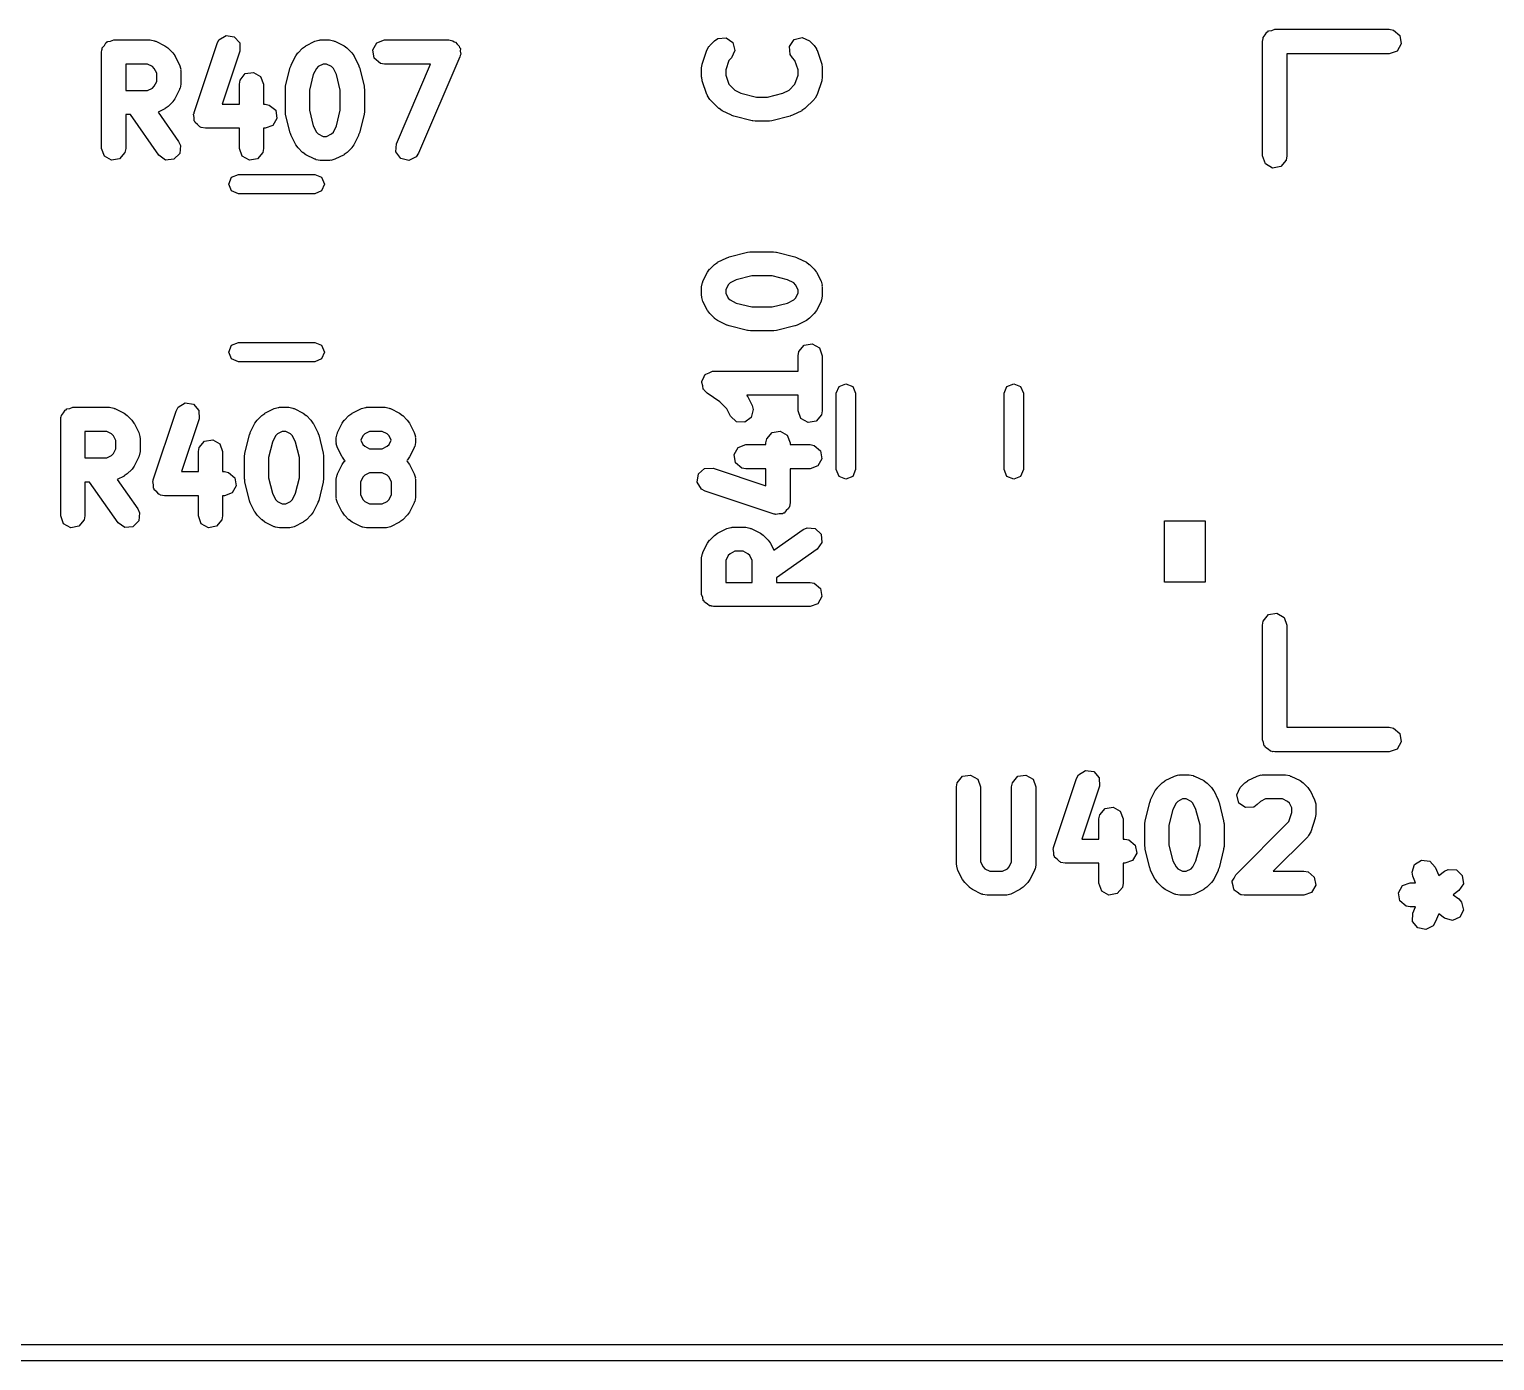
# Model space of a CAD drawing. Extents: x 59.1 to 150.6, y -119.5 to -80.2.
# Drawn here: x 105.65 to 114.77, y -118.05 to -109.77 of the extents above; entities that cross this region are included whole.
import ezdxf

# ---------------------------------------------------------------- set-up
doc = ezdxf.new("R2010")
doc.units = 0
doc.layers.add('BLACK', color=7, linetype='CONTINUOUS')

msp = doc.modelspace()

# ---------------------------------------------------------------- linework, layer by layer
at = {"layer": 'BLACK', "linetype": 'CONTINUOUS'}
for p, q in [((113.36, -109.776), (113.38, -109.773)), ((113.38, -109.773), (113.398, -109.766)), ((113.398, -109.766), (114.11, -109.766)), ((114.11, -109.766), (114.136, -109.771)), ((114.136, -109.771), (114.176, -109.804)), ((106.116, -109.867), (106.126, -109.85)), ((106.126, -109.85), (106.132, -109.848)), ((106.132, -109.848), (106.136, -109.842)), ((106.136, -109.842), (106.155, -109.839)), ((106.155, -109.839), (106.174, -109.832)), ((106.174, -109.832), (106.402, -109.832)), ((106.402, -109.832), (106.428, -109.837)), ((106.428, -109.837), (106.431, -109.84)), ((106.431, -109.84), (106.436, -109.84)), ((106.436, -109.84), (106.493, -109.869)), ((106.674, -110.284), (106.817, -109.855)), ((106.817, -109.855), (106.829, -109.832)), ((106.829, -109.832), (106.873, -109.805)), ((106.873, -109.805), (106.924, -109.813)), ((106.924, -109.813), (106.958, -109.851)), ((106.958, -109.851), (106.959, -109.903)), ((107.369, -109.869), (107.426, -109.84)), ((107.426, -109.84), (107.451, -109.833)), ((107.451, -109.833), (107.455, -109.834)), ((107.455, -109.834), (107.459, -109.832)), ((107.459, -109.832), (107.517, -109.832)), ((107.517, -109.832), (107.542, -109.837)), ((107.542, -109.837), (107.546, -109.84)), ((107.546, -109.84), (107.55, -109.84)), ((107.55, -109.84), (107.607, -109.869)), ((107.786, -109.894), (107.811, -109.85)), ((107.811, -109.85), (107.859, -109.832)), ((107.859, -109.832), (108.259, -109.832)), ((108.259, -109.832), (108.285, -109.837)), ((108.285, -109.837), (108.292, -109.843)), ((108.292, -109.843), (108.3, -109.845)), ((108.3, -109.845), (108.311, -109.859)), ((108.311, -109.859), (108.324, -109.87)), ((109.883, -109.867), (109.912, -109.838)), ((109.912, -109.838), (109.933, -109.823)), ((109.933, -109.823), (109.984, -109.819)), ((109.984, -109.819), (110.026, -109.848)), ((110.026, -109.848), (110.039, -109.898)), ((110.378, -109.872), (110.407, -109.83)), ((110.407, -109.83), (110.457, -109.817)), ((110.457, -109.817), (110.503, -109.838)), ((110.503, -109.838), (110.532, -109.867)), ((113.322, -109.842), (113.324, -109.832)), ((113.322, -110.554), (113.322, -109.842)), ((113.323, -109.829), (113.325, -109.826)), ((113.324, -109.832), (113.323, -109.829)), ((113.325, -109.826), (113.327, -109.816)), ((113.327, -109.816), (113.339, -109.801)), ((113.339, -109.801), (113.349, -109.784)), ((113.349, -109.784), (113.356, -109.782)), ((113.356, -109.782), (113.36, -109.776)), ((114.185, -109.856), (114.159, -109.901)), ((114.176, -109.804), (114.185, -109.856)), ((106.099, -109.907), (106.1, -109.898)), ((106.099, -110.507), (106.099, -109.907)), ((106.1, -109.894), (106.102, -109.892)), ((106.1, -109.898), (106.1, -109.894)), ((106.102, -109.892), (106.103, -109.882)), ((106.103, -109.882), (106.116, -109.867)), ((106.493, -109.869), (106.511, -109.882)), ((106.511, -109.882), (106.512, -109.883)), ((106.512, -109.883), (106.541, -109.912)), ((106.541, -109.912), (106.554, -109.93)), ((106.554, -109.93), (106.555, -109.931)), ((106.555, -109.931), (106.584, -109.988)), ((106.959, -109.903), (106.849, -110.232)), ((107.278, -109.988), (107.307, -109.931)), ((107.307, -109.931), (107.32, -109.913)), ((107.32, -109.913), (107.321, -109.912)), ((107.321, -109.912), (107.349, -109.883)), ((107.349, -109.883), (107.368, -109.87)), ((107.368, -109.87), (107.369, -109.869)), ((107.607, -109.869), (107.625, -109.882)), ((107.625, -109.882), (107.627, -109.883)), ((107.627, -109.883), (107.655, -109.912)), ((107.655, -109.912), (107.668, -109.93)), ((107.668, -109.93), (107.669, -109.931)), ((107.669, -109.931), (107.698, -109.988)), ((107.794, -109.945), (107.786, -109.894)), ((107.834, -109.978), (107.794, -109.945)), ((108.328, -109.937), (108.071, -110.537)), ((108.324, -109.87), (108.326, -109.879)), ((108.326, -109.879), (108.331, -109.886)), ((108.329, -109.928), (108.328, -109.937)), ((108.333, -109.92), (108.329, -109.928)), ((108.331, -109.886), (108.33, -109.903)), ((108.33, -109.903), (108.333, -109.92)), ((109.836, -109.982), (109.865, -109.896)), ((109.865, -109.896), (109.877, -109.873)), ((109.877, -109.873), (109.881, -109.871)), ((109.881, -109.871), (109.883, -109.867)), ((110.018, -109.944), (110.002, -109.961)), ((110.039, -109.898), (110.018, -109.944)), ((110.382, -109.923), (110.378, -109.872)), ((110.397, -109.944), (110.382, -109.923)), ((110.413, -109.961), (110.397, -109.944)), ((110.532, -109.867), (110.547, -109.888)), ((110.547, -109.888), (110.547, -109.893)), ((110.547, -109.893), (110.55, -109.896)), ((110.55, -109.896), (110.579, -109.982)), ((114.11, -109.918), (113.474, -109.918)), ((113.474, -109.918), (113.474, -110.554)), ((114.159, -109.901), (114.11, -109.918)), ((106.249, -109.982), (106.249, -110.147)), ((106.385, -109.982), (106.249, -109.982)), ((106.415, -109.998), (106.385, -109.982)), ((106.426, -110.009), (106.415, -109.998)), ((106.442, -110.039), (106.426, -110.009)), ((106.442, -110.09), (106.442, -110.039)), ((106.584, -109.988), (106.591, -110.013)), ((106.591, -110.013), (106.59, -110.018)), ((106.59, -110.018), (106.592, -110.022)), ((106.592, -110.022), (106.592, -110.107)), ((106.96, -110.082), (106.993, -110.042)), ((106.993, -110.042), (107.044, -110.034)), ((107.044, -110.034), (107.088, -110.059)), ((107.244, -110.118), (107.272, -110.004)), ((107.272, -110.004), (107.278, -109.992)), ((107.278, -109.992), (107.278, -109.988)), ((107.416, -110.048), (107.392, -110.145)), ((107.435, -110.009), (107.416, -110.048)), ((107.447, -109.998), (107.435, -110.009)), ((107.477, -109.982), (107.447, -109.998)), ((107.499, -109.982), (107.477, -109.982)), ((107.529, -109.998), (107.499, -109.982)), ((107.541, -110.009), (107.529, -109.998)), ((107.56, -110.048), (107.541, -110.009)), ((107.584, -110.145), (107.56, -110.048)), ((107.698, -109.988), (107.702, -110.001)), ((107.702, -110.001), (107.704, -110.004)), ((107.704, -110.004), (107.732, -110.118)), ((107.859, -109.982), (107.834, -109.978)), ((108.146, -109.982), (107.859, -109.982)), ((107.933, -110.478), (108.146, -109.982)), ((109.832, -110.006), (109.836, -109.984)), ((109.832, -110.063), (109.832, -110.006)), ((109.836, -109.984), (109.836, -109.982)), ((110.002, -109.961), (109.982, -110.018)), ((109.982, -110.018), (109.982, -110.051)), ((110.432, -110.018), (110.413, -109.961)), ((110.432, -110.051), (110.432, -110.018)), ((110.579, -109.982), (110.582, -110.004)), ((110.582, -110.004), (110.582, -110.006)), ((110.582, -110.006), (110.582, -110.063)), ((106.385, -110.147), (106.415, -110.132)), ((106.415, -110.132), (106.426, -110.12)), ((106.426, -110.12), (106.442, -110.09)), ((106.587, -110.133), (106.584, -110.137)), ((106.584, -110.137), (106.584, -110.141)), ((106.592, -110.107), (106.587, -110.133)), ((106.956, -110.107), (106.96, -110.082)), ((106.956, -110.232), (106.956, -110.107)), ((107.088, -110.059), (107.106, -110.107)), ((107.106, -110.107), (107.106, -110.232)), ((107.242, -110.136), (107.244, -110.121)), ((107.242, -110.279), (107.242, -110.136)), ((107.244, -110.121), (107.244, -110.118)), ((107.732, -110.118), (107.733, -110.133)), ((107.733, -110.133), (107.734, -110.136)), ((107.734, -110.136), (107.734, -110.279)), ((109.833, -110.064), (109.832, -110.063)), ((109.836, -110.087), (109.833, -110.064)), ((109.865, -110.172), (109.836, -110.087)), ((109.982, -110.051), (110.002, -110.108)), ((110.002, -110.108), (110.038, -110.144)), ((110.377, -110.144), (110.413, -110.108)), ((110.413, -110.108), (110.432, -110.051)), ((110.579, -110.087), (110.55, -110.172)), ((110.582, -110.063), (110.579, -110.085)), ((110.579, -110.085), (110.579, -110.087)), ((106.249, -110.147), (106.385, -110.147)), ((106.541, -110.218), (106.512, -110.246)), ((106.542, -110.216), (106.541, -110.218)), ((106.555, -110.198), (106.542, -110.216)), ((106.584, -110.141), (106.555, -110.198)), ((107.392, -110.145), (107.392, -110.27)), ((107.584, -110.27), (107.584, -110.145)), ((109.868, -110.176), (109.865, -110.172)), ((109.868, -110.18), (109.868, -110.176)), ((109.883, -110.202), (109.868, -110.18)), ((109.94, -110.259), (109.883, -110.202)), ((110.038, -110.144), (110.076, -110.164)), ((110.076, -110.164), (110.174, -110.188)), ((110.174, -110.188), (110.241, -110.188)), ((110.241, -110.188), (110.338, -110.164)), ((110.338, -110.164), (110.377, -110.144)), ((110.532, -110.202), (110.475, -110.259)), ((110.534, -110.198), (110.532, -110.202)), ((110.538, -110.195), (110.534, -110.198)), ((110.55, -110.172), (110.538, -110.195)), ((106.278, -110.297), (106.249, -110.297)), ((106.249, -110.297), (106.249, -110.507)), ((106.455, -110.55), (106.278, -110.297)), ((106.493, -110.26), (106.45, -110.282)), ((106.45, -110.282), (106.578, -110.464)), ((106.494, -110.259), (106.493, -110.26)), ((106.512, -110.246), (106.494, -110.259)), ((106.671, -110.294), (106.674, -110.289)), ((106.675, -110.315), (106.671, -110.294)), ((106.674, -110.289), (106.674, -110.284)), ((106.675, -110.335), (106.675, -110.315)), ((106.849, -110.232), (106.956, -110.232)), ((107.106, -110.232), (107.117, -110.232)), ((107.117, -110.232), (107.142, -110.237)), ((107.142, -110.237), (107.182, -110.27)), ((107.19, -110.32), (107.165, -110.365)), ((107.182, -110.27), (107.19, -110.32)), ((107.243, -110.282), (107.242, -110.279)), ((107.244, -110.297), (107.243, -110.282)), ((107.272, -110.411), (107.244, -110.297)), ((107.392, -110.27), (107.416, -110.367)), ((107.56, -110.367), (107.584, -110.27)), ((107.732, -110.297), (107.704, -110.411)), ((107.734, -110.279), (107.732, -110.294)), ((107.732, -110.294), (107.732, -110.297)), ((109.942, -110.259), (109.94, -110.259)), ((109.96, -110.273), (109.942, -110.259)), ((110.017, -110.301), (109.96, -110.273)), ((110.02, -110.302), (110.017, -110.301)), ((110.032, -110.307), (110.02, -110.302)), ((110.146, -110.336), (110.032, -110.307)), ((110.383, -110.307), (110.268, -110.336)), ((110.386, -110.305), (110.383, -110.307)), ((110.398, -110.301), (110.386, -110.305)), ((110.455, -110.273), (110.398, -110.301)), ((110.456, -110.272), (110.455, -110.273)), ((110.475, -110.259), (110.456, -110.272)), ((106.679, -110.339), (106.675, -110.335)), ((106.68, -110.345), (106.679, -110.339)), ((106.696, -110.358), (106.68, -110.345)), ((106.709, -110.373), (106.696, -110.358)), ((106.715, -110.374), (106.709, -110.373)), ((106.719, -110.378), (106.715, -110.374)), ((106.745, -110.382), (106.719, -110.378)), ((106.956, -110.382), (106.745, -110.382)), ((106.956, -110.507), (106.956, -110.382)), ((107.117, -110.382), (107.106, -110.382)), ((107.106, -110.382), (107.106, -110.507)), ((107.165, -110.365), (107.117, -110.382)), ((107.274, -110.414), (107.272, -110.411)), ((107.416, -110.367), (107.435, -110.406)), ((107.435, -110.406), (107.447, -110.417)), ((107.529, -110.417), (107.541, -110.406)), ((107.541, -110.406), (107.56, -110.367)), ((107.704, -110.411), (107.698, -110.423)), ((110.15, -110.335), (110.146, -110.336)), ((110.165, -110.338), (110.15, -110.335)), ((110.25, -110.338), (110.165, -110.338)), ((110.254, -110.337), (110.25, -110.338)), ((110.268, -110.336), (110.254, -110.337)), ((106.578, -110.464), (106.589, -110.488)), ((106.589, -110.488), (106.585, -110.539)), ((107.278, -110.427), (107.274, -110.414)), ((107.307, -110.484), (107.278, -110.427)), ((107.308, -110.485), (107.307, -110.484)), ((107.321, -110.503), (107.308, -110.485)), ((107.349, -110.532), (107.321, -110.503)), ((107.447, -110.417), (107.477, -110.432)), ((107.477, -110.432), (107.499, -110.432)), ((107.499, -110.432), (107.529, -110.417)), ((107.655, -110.503), (107.627, -110.532)), ((107.656, -110.502), (107.655, -110.503)), ((107.669, -110.484), (107.656, -110.502)), ((107.698, -110.427), (107.669, -110.484)), ((107.698, -110.423), (107.698, -110.427)), ((107.93, -110.529), (107.933, -110.478)), ((106.116, -110.556), (106.099, -110.507)), ((106.161, -110.581), (106.116, -110.556)), ((106.211, -110.572), (106.161, -110.581)), ((106.244, -110.533), (106.211, -110.572)), ((106.249, -110.507), (106.244, -110.533)), ((106.497, -110.58), (106.455, -110.55)), ((106.548, -110.575), (106.497, -110.58)), ((106.585, -110.539), (106.548, -110.575)), ((106.973, -110.556), (106.956, -110.507)), ((107.018, -110.581), (106.973, -110.556)), ((107.068, -110.572), (107.018, -110.581)), ((107.101, -110.533), (107.068, -110.572)), ((107.106, -110.507), (107.101, -110.533)), ((107.351, -110.533), (107.349, -110.532)), ((107.369, -110.546), (107.351, -110.533)), ((107.426, -110.575), (107.369, -110.546)), ((107.43, -110.575), (107.426, -110.575)), ((107.434, -110.578), (107.43, -110.575)), ((107.459, -110.582), (107.434, -110.578)), ((107.517, -110.582), (107.459, -110.582)), ((107.521, -110.581), (107.517, -110.582)), ((107.525, -110.582), (107.521, -110.581)), ((107.55, -110.575), (107.525, -110.582)), ((107.607, -110.546), (107.55, -110.575)), ((107.608, -110.545), (107.607, -110.546)), ((107.627, -110.532), (107.608, -110.545)), ((107.961, -110.57), (107.93, -110.529)), ((108.011, -110.582), (107.961, -110.57)), ((108.057, -110.559), (108.011, -110.582)), ((108.071, -110.537), (108.057, -110.559)), ((113.34, -110.603), (113.322, -110.554)), ((113.47, -110.58), (113.436, -110.62)), ((113.474, -110.554), (113.47, -110.58)), ((106.908, -110.687), (106.951, -110.669)), ((106.951, -110.669), (107.425, -110.669)), ((107.425, -110.669), (107.468, -110.687)), ((113.385, -110.629), (113.34, -110.603)), ((113.436, -110.62), (113.385, -110.629)), ((106.891, -110.73), (106.908, -110.687)), ((106.908, -110.772), (106.891, -110.73)), ((106.951, -110.789), (106.908, -110.772)), ((107.468, -110.772), (107.425, -110.789)), ((107.468, -110.687), (107.485, -110.73)), ((107.485, -110.73), (107.468, -110.772)), ((107.425, -110.789), (106.951, -110.789)), ((109.883, -111.258), (109.912, -111.229)), ((109.912, -111.229), (109.93, -111.216)), ((109.93, -111.216), (109.931, -111.215)), ((109.931, -111.215), (109.988, -111.187)), ((109.988, -111.187), (110.001, -111.183)), ((110.001, -111.183), (110.004, -111.181)), ((110.004, -111.181), (110.118, -111.152)), ((110.118, -111.152), (110.133, -111.151)), ((110.133, -111.151), (110.136, -111.15)), ((110.136, -111.15), (110.279, -111.15)), ((110.279, -111.15), (110.294, -111.153)), ((110.294, -111.153), (110.297, -111.152)), ((110.297, -111.152), (110.411, -111.181)), ((110.411, -111.181), (110.423, -111.186)), ((110.423, -111.186), (110.427, -111.187)), ((110.427, -111.187), (110.484, -111.215)), ((110.484, -111.215), (110.502, -111.229)), ((110.502, -111.229), (110.503, -111.229)), ((110.503, -111.229), (110.532, -111.258)), ((109.84, -111.334), (109.869, -111.277)), ((109.869, -111.277), (109.882, -111.259)), ((109.882, -111.259), (109.883, -111.258)), ((110.048, -111.324), (110.009, -111.344)), ((110.145, -111.3), (110.048, -111.324)), ((110.27, -111.3), (110.145, -111.3)), ((110.367, -111.324), (110.27, -111.3)), ((110.406, -111.344), (110.367, -111.324)), ((110.532, -111.258), (110.545, -111.276)), ((110.545, -111.276), (110.546, -111.277)), ((110.546, -111.277), (110.575, -111.334)), ((109.832, -111.368), (109.837, -111.342)), ((109.832, -111.425), (109.832, -111.368)), ((109.837, -111.342), (109.84, -111.339)), ((109.84, -111.339), (109.84, -111.334)), ((109.998, -111.355), (109.982, -111.386)), ((109.982, -111.386), (109.982, -111.407)), ((109.982, -111.407), (109.998, -111.438)), ((110.009, -111.344), (109.998, -111.355)), ((110.417, -111.355), (110.406, -111.344)), ((110.432, -111.386), (110.417, -111.355)), ((110.417, -111.438), (110.432, -111.407)), ((110.432, -111.407), (110.432, -111.386)), ((110.575, -111.334), (110.582, -111.359)), ((110.582, -111.359), (110.581, -111.364)), ((110.581, -111.364), (110.582, -111.368)), ((110.582, -111.368), (110.582, -111.425)), ((109.834, -111.429), (109.832, -111.425)), ((109.833, -111.434), (109.834, -111.429)), ((109.84, -111.459), (109.833, -111.434)), ((109.869, -111.516), (109.84, -111.459)), ((109.998, -111.438), (110.009, -111.449)), ((110.009, -111.449), (110.048, -111.469)), ((110.048, -111.469), (110.145, -111.493)), ((110.145, -111.493), (110.27, -111.493)), ((110.27, -111.493), (110.367, -111.469)), ((110.367, -111.469), (110.406, -111.449)), ((110.406, -111.449), (110.417, -111.438)), ((110.575, -111.459), (110.546, -111.516)), ((110.578, -111.451), (110.575, -111.454)), ((110.575, -111.454), (110.575, -111.459)), ((110.582, -111.425), (110.578, -111.451)), ((109.87, -111.517), (109.869, -111.516)), ((109.883, -111.535), (109.87, -111.517)), ((109.912, -111.564), (109.883, -111.535)), ((109.913, -111.565), (109.912, -111.564)), ((109.931, -111.578), (109.913, -111.565)), ((109.988, -111.607), (109.931, -111.578)), ((110.484, -111.578), (110.427, -111.607)), ((110.485, -111.577), (110.484, -111.578)), ((110.503, -111.564), (110.485, -111.577)), ((110.532, -111.535), (110.503, -111.564)), ((110.533, -111.534), (110.532, -111.535)), ((110.546, -111.516), (110.533, -111.534)), ((109.992, -111.607), (109.988, -111.607)), ((110.004, -111.612), (109.992, -111.607)), ((110.118, -111.641), (110.004, -111.612)), ((110.121, -111.64), (110.118, -111.641)), ((110.136, -111.643), (110.121, -111.64)), ((110.279, -111.643), (110.136, -111.643)), ((110.282, -111.642), (110.279, -111.643)), ((110.297, -111.641), (110.282, -111.642)), ((110.411, -111.612), (110.297, -111.641)), ((110.414, -111.61), (110.411, -111.612)), ((110.427, -111.607), (110.414, -111.61)), ((106.891, -111.774), (106.908, -111.732)), ((106.908, -111.817), (106.891, -111.774)), ((106.908, -111.732), (106.951, -111.715)), ((106.951, -111.715), (107.425, -111.715)), ((107.425, -111.715), (107.468, -111.732)), ((107.468, -111.732), (107.485, -111.774)), ((107.485, -111.774), (107.468, -111.817)), ((110.432, -111.797), (110.437, -111.771)), ((110.437, -111.771), (110.47, -111.732)), ((110.47, -111.732), (110.52, -111.723)), ((110.52, -111.723), (110.565, -111.748)), ((110.565, -111.748), (110.582, -111.797)), ((106.951, -111.834), (106.908, -111.817)), ((107.425, -111.834), (106.951, -111.834)), ((107.468, -111.817), (107.425, -111.834)), ((110.432, -111.893), (110.432, -111.797)), ((110.582, -111.797), (110.582, -112.139)), ((109.833, -111.963), (109.834, -111.959)), ((109.834, -111.955), (109.844, -111.936)), ((109.834, -111.959), (109.834, -111.955)), ((109.844, -111.936), (109.853, -111.916)), ((109.853, -111.916), (109.857, -111.914)), ((109.857, -111.914), (109.859, -111.911)), ((109.859, -111.911), (109.88, -111.903)), ((109.88, -111.903), (109.899, -111.893)), ((109.899, -111.893), (109.903, -111.894)), ((109.903, -111.894), (109.907, -111.893)), ((109.907, -111.893), (110.432, -111.893)), ((109.839, -111.984), (109.833, -111.963)), ((109.842, -112.005), (109.839, -111.984)), ((109.846, -112.008), (109.842, -112.005)), ((109.847, -112.012), (109.846, -112.008)), ((109.866, -112.03), (109.847, -112.012)), ((109.945, -112.083), (109.866, -112.03)), ((110.432, -112.043), (110.113, -112.043)), ((110.113, -112.043), (110.116, -112.048)), ((110.116, -112.048), (110.117, -112.049)), ((110.117, -112.049), (110.146, -112.106)), ((110.432, -112.139), (110.432, -112.043)), ((110.669, -112.031), (110.687, -111.988)), ((110.669, -112.505), (110.669, -112.031)), ((110.687, -111.988), (110.73, -111.971)), ((110.73, -111.971), (110.772, -111.988)), ((110.772, -111.988), (110.789, -112.031)), ((110.789, -112.031), (110.789, -112.505)), ((111.715, -112.031), (111.732, -111.988)), ((111.715, -112.505), (111.715, -112.031)), ((111.732, -111.988), (111.774, -111.971)), ((111.774, -111.971), (111.817, -111.988)), ((111.817, -111.988), (111.834, -112.031)), ((111.834, -112.031), (111.834, -112.505)), ((105.862, -112.153), (105.872, -112.136)), ((105.872, -112.136), (105.878, -112.134)), ((105.878, -112.134), (105.882, -112.128)), ((105.882, -112.128), (105.901, -112.125)), ((105.901, -112.125), (105.92, -112.118)), ((105.92, -112.118), (106.148, -112.118)), ((106.148, -112.118), (106.174, -112.123)), ((106.174, -112.123), (106.177, -112.126)), ((106.177, -112.126), (106.182, -112.126)), ((106.182, -112.126), (106.239, -112.155)), ((106.42, -112.57), (106.563, -112.141)), ((106.563, -112.141), (106.575, -112.118)), ((106.575, -112.118), (106.619, -112.091)), ((106.619, -112.091), (106.67, -112.099)), ((106.67, -112.099), (106.704, -112.137)), ((106.704, -112.137), (106.705, -112.189)), ((107.115, -112.155), (107.172, -112.126)), ((107.172, -112.126), (107.197, -112.119)), ((107.197, -112.119), (107.201, -112.12)), ((107.201, -112.12), (107.205, -112.118)), ((107.205, -112.118), (107.263, -112.118)), ((107.263, -112.118), (107.288, -112.123)), ((107.288, -112.123), (107.292, -112.126)), ((107.292, -112.126), (107.296, -112.126)), ((107.296, -112.126), (107.353, -112.155)), ((107.658, -112.155), (107.715, -112.126)), ((107.715, -112.126), (107.74, -112.119)), ((107.74, -112.119), (107.744, -112.12)), ((107.744, -112.12), (107.748, -112.118)), ((107.748, -112.118), (107.863, -112.118)), ((107.863, -112.118), (107.888, -112.123)), ((107.888, -112.123), (107.892, -112.126)), ((107.892, -112.126), (107.896, -112.126)), ((107.896, -112.126), (107.953, -112.155)), ((109.989, -112.127), (109.945, -112.083)), ((110.012, -112.173), (109.989, -112.127)), ((110.153, -112.131), (110.141, -112.181)), ((110.146, -112.106), (110.153, -112.131)), ((110.45, -112.188), (110.432, -112.139)), ((110.582, -112.139), (110.578, -112.165)), ((105.845, -112.193), (105.846, -112.184)), ((105.845, -112.793), (105.845, -112.193)), ((105.846, -112.18), (105.848, -112.178)), ((105.846, -112.184), (105.846, -112.18)), ((105.848, -112.178), (105.849, -112.168)), ((105.849, -112.168), (105.862, -112.153)), ((106.239, -112.155), (106.257, -112.168)), ((106.257, -112.168), (106.258, -112.169)), ((106.258, -112.169), (106.287, -112.198)), ((106.287, -112.198), (106.3, -112.216)), ((106.3, -112.216), (106.301, -112.217)), ((106.301, -112.217), (106.33, -112.274)), ((106.705, -112.189), (106.595, -112.518)), ((107.024, -112.274), (107.053, -112.217)), ((107.053, -112.217), (107.066, -112.199)), ((107.066, -112.199), (107.067, -112.198)), ((107.067, -112.198), (107.095, -112.169)), ((107.095, -112.169), (107.114, -112.156)), ((107.114, -112.156), (107.115, -112.155)), ((107.353, -112.155), (107.371, -112.168)), ((107.371, -112.168), (107.373, -112.169)), ((107.373, -112.169), (107.401, -112.198)), ((107.401, -112.198), (107.414, -112.216)), ((107.414, -112.216), (107.415, -112.217)), ((107.415, -112.217), (107.444, -112.274)), ((107.567, -112.274), (107.595, -112.217)), ((107.595, -112.217), (107.609, -112.199)), ((107.609, -112.199), (107.61, -112.198)), ((107.61, -112.198), (107.638, -112.169)), ((107.638, -112.169), (107.656, -112.156)), ((107.656, -112.156), (107.658, -112.155)), ((107.953, -112.155), (107.971, -112.168)), ((107.971, -112.168), (107.973, -112.169)), ((107.973, -112.169), (108.001, -112.198)), ((108.001, -112.198), (108.014, -112.216)), ((108.014, -112.216), (108.015, -112.217)), ((108.015, -112.217), (108.044, -112.274)), ((110.049, -112.208), (110.012, -112.173)), ((110.1, -112.211), (110.049, -112.208)), ((110.141, -112.181), (110.1, -112.211)), ((110.494, -112.213), (110.45, -112.188)), ((110.545, -112.204), (110.494, -112.213)), ((110.578, -112.165), (110.545, -112.204)), ((105.995, -112.268), (105.995, -112.433)), ((106.131, -112.268), (105.995, -112.268)), ((106.161, -112.284), (106.131, -112.268)), ((106.172, -112.295), (106.161, -112.284)), ((106.188, -112.325), (106.172, -112.295)), ((106.188, -112.376), (106.188, -112.325)), ((106.33, -112.274), (106.337, -112.299)), ((106.337, -112.299), (106.336, -112.304)), ((106.336, -112.304), (106.338, -112.308)), ((106.338, -112.308), (106.338, -112.393)), ((106.739, -112.328), (106.79, -112.32)), ((106.79, -112.32), (106.834, -112.345)), ((106.99, -112.404), (107.018, -112.29)), ((107.018, -112.29), (107.024, -112.278)), ((107.024, -112.278), (107.024, -112.274)), ((107.181, -112.295), (107.162, -112.334)), ((107.193, -112.284), (107.181, -112.295)), ((107.223, -112.268), (107.193, -112.284)), ((107.245, -112.268), (107.223, -112.268)), ((107.275, -112.284), (107.245, -112.268)), ((107.287, -112.295), (107.275, -112.284)), ((107.306, -112.334), (107.287, -112.295)), ((107.444, -112.274), (107.448, -112.287)), ((107.448, -112.287), (107.45, -112.29)), ((107.45, -112.29), (107.478, -112.404)), ((107.559, -112.308), (107.564, -112.282)), ((107.559, -112.336), (107.559, -112.308)), ((107.564, -112.282), (107.566, -112.279)), ((107.566, -112.279), (107.567, -112.274)), ((107.724, -112.295), (107.711, -112.322)), ((107.711, -112.322), (107.724, -112.349)), ((107.736, -112.284), (107.724, -112.295)), ((107.766, -112.268), (107.736, -112.284)), ((107.845, -112.268), (107.766, -112.268)), ((107.875, -112.284), (107.845, -112.268)), ((107.887, -112.295), (107.875, -112.284)), ((107.9, -112.322), (107.887, -112.295)), ((107.887, -112.349), (107.9, -112.322)), ((108.044, -112.274), (108.051, -112.299)), ((108.051, -112.299), (108.05, -112.303)), ((108.05, -112.303), (108.052, -112.308)), ((108.052, -112.308), (108.052, -112.336)), ((110.232, -112.339), (110.237, -112.314)), ((110.237, -112.314), (110.27, -112.274)), ((110.27, -112.274), (110.32, -112.266)), ((110.32, -112.266), (110.365, -112.291)), ((110.365, -112.291), (110.382, -112.339)), ((106.131, -112.433), (106.161, -112.418)), ((106.161, -112.418), (106.172, -112.406)), ((106.172, -112.406), (106.188, -112.376)), ((106.338, -112.393), (106.333, -112.419)), ((106.702, -112.393), (106.706, -112.368)), ((106.702, -112.518), (106.702, -112.393)), ((106.706, -112.368), (106.739, -112.328)), ((106.834, -112.345), (106.852, -112.393)), ((106.852, -112.393), (106.852, -112.518)), ((106.988, -112.422), (106.99, -112.407)), ((106.99, -112.407), (106.99, -112.404)), ((107.162, -112.334), (107.138, -112.431)), ((107.33, -112.431), (107.306, -112.334)), ((107.478, -112.404), (107.479, -112.419)), ((107.561, -112.34), (107.559, -112.336)), ((107.559, -112.345), (107.561, -112.34)), ((107.567, -112.37), (107.559, -112.345)), ((107.595, -112.427), (107.567, -112.37)), ((107.724, -112.349), (107.736, -112.36)), ((107.736, -112.36), (107.766, -112.376)), ((107.766, -112.376), (107.845, -112.376)), ((107.845, -112.376), (107.875, -112.36)), ((107.875, -112.36), (107.887, -112.349)), ((108.044, -112.37), (108.015, -112.427)), ((108.047, -112.362), (108.044, -112.365)), ((108.044, -112.365), (108.044, -112.37)), ((108.052, -112.336), (108.047, -112.362)), ((110.034, -112.412), (110.059, -112.368)), ((110.042, -112.463), (110.034, -112.412)), ((110.059, -112.368), (110.107, -112.35)), ((110.107, -112.35), (110.232, -112.35)), ((110.232, -112.35), (110.232, -112.339)), ((110.382, -112.339), (110.382, -112.35)), ((110.382, -112.35), (110.507, -112.35)), ((110.507, -112.35), (110.533, -112.355)), ((110.533, -112.355), (110.572, -112.388)), ((110.572, -112.388), (110.581, -112.438)), ((105.995, -112.433), (106.131, -112.433)), ((106.287, -112.504), (106.258, -112.532)), ((106.288, -112.502), (106.287, -112.504)), ((106.301, -112.484), (106.288, -112.502)), ((106.33, -112.427), (106.301, -112.484)), ((106.333, -112.419), (106.33, -112.423)), ((106.33, -112.423), (106.33, -112.427)), ((106.988, -112.565), (106.988, -112.422)), ((107.138, -112.431), (107.138, -112.556)), ((107.33, -112.556), (107.33, -112.431)), ((107.479, -112.419), (107.48, -112.422)), ((107.48, -112.422), (107.48, -112.565)), ((107.567, -112.531), (107.595, -112.474)), ((107.597, -112.428), (107.595, -112.427)), ((107.595, -112.474), (107.609, -112.456)), ((107.61, -112.446), (107.597, -112.428)), ((107.609, -112.456), (107.61, -112.455)), ((107.614, -112.451), (107.61, -112.446)), ((107.61, -112.455), (107.614, -112.451)), ((108.001, -112.446), (107.997, -112.451)), ((107.997, -112.451), (108.001, -112.455)), ((108.002, -112.445), (108.001, -112.446)), ((108.001, -112.455), (108.014, -112.473)), ((108.015, -112.427), (108.002, -112.445)), ((108.014, -112.473), (108.015, -112.474)), ((108.015, -112.474), (108.044, -112.531)), ((109.813, -112.532), (109.851, -112.498)), ((109.851, -112.498), (109.903, -112.497)), ((109.903, -112.497), (110.232, -112.607)), ((110.082, -112.496), (110.042, -112.463)), ((110.107, -112.5), (110.082, -112.496)), ((110.232, -112.5), (110.107, -112.5)), ((110.232, -112.607), (110.232, -112.5)), ((110.507, -112.5), (110.382, -112.5)), ((110.382, -112.5), (110.382, -112.711)), ((110.556, -112.483), (110.507, -112.5)), ((110.581, -112.438), (110.556, -112.483)), ((110.687, -112.548), (110.669, -112.505)), ((110.789, -112.505), (110.772, -112.548)), ((111.732, -112.548), (111.715, -112.505)), ((111.834, -112.505), (111.817, -112.548)), ((106.024, -112.583), (105.995, -112.583)), ((105.995, -112.583), (105.995, -112.793)), ((106.201, -112.836), (106.024, -112.583)), ((106.239, -112.546), (106.196, -112.568)), ((106.196, -112.568), (106.324, -112.75)), ((106.24, -112.545), (106.239, -112.546)), ((106.258, -112.532), (106.24, -112.545)), ((106.417, -112.58), (106.42, -112.575)), ((106.421, -112.601), (106.417, -112.58)), ((106.42, -112.575), (106.42, -112.57)), ((106.421, -112.621), (106.421, -112.601)), ((106.595, -112.518), (106.702, -112.518)), ((106.852, -112.518), (106.863, -112.518)), ((106.863, -112.518), (106.888, -112.523)), ((106.888, -112.523), (106.928, -112.556)), ((106.928, -112.556), (106.936, -112.606)), ((106.989, -112.568), (106.988, -112.565)), ((106.99, -112.583), (106.989, -112.568)), ((107.018, -112.697), (106.99, -112.583)), ((107.138, -112.556), (107.162, -112.653)), ((107.306, -112.653), (107.33, -112.556)), ((107.478, -112.583), (107.45, -112.697)), ((107.48, -112.565), (107.478, -112.58)), ((107.478, -112.58), (107.478, -112.583)), ((107.559, -112.565), (107.564, -112.539)), ((107.559, -112.679), (107.559, -112.565)), ((107.564, -112.539), (107.566, -112.536)), ((107.566, -112.536), (107.567, -112.531)), ((107.724, -112.552), (107.709, -112.583)), ((107.709, -112.583), (107.709, -112.661)), ((107.736, -112.541), (107.724, -112.552)), ((107.766, -112.526), (107.736, -112.541)), ((107.845, -112.526), (107.766, -112.526)), ((107.875, -112.541), (107.845, -112.526)), ((107.887, -112.552), (107.875, -112.541)), ((107.902, -112.583), (107.887, -112.552)), ((107.902, -112.661), (107.902, -112.583)), ((108.044, -112.531), (108.051, -112.556)), ((108.051, -112.556), (108.05, -112.561)), ((108.05, -112.561), (108.052, -112.565)), ((108.052, -112.565), (108.052, -112.679)), ((109.805, -112.583), (109.813, -112.532)), ((109.832, -112.627), (109.805, -112.583)), ((110.73, -112.565), (110.687, -112.548)), ((110.772, -112.548), (110.73, -112.565)), ((111.774, -112.565), (111.732, -112.548)), ((111.817, -112.548), (111.774, -112.565)), ((106.425, -112.625), (106.421, -112.621)), ((106.426, -112.631), (106.425, -112.625)), ((106.442, -112.644), (106.426, -112.631)), ((106.455, -112.659), (106.442, -112.644)), ((106.461, -112.66), (106.455, -112.659)), ((106.465, -112.664), (106.461, -112.66)), ((106.491, -112.668), (106.465, -112.664)), ((106.702, -112.668), (106.491, -112.668)), ((106.702, -112.793), (106.702, -112.668)), ((106.863, -112.668), (106.852, -112.668)), ((106.852, -112.668), (106.852, -112.793)), ((106.911, -112.651), (106.863, -112.668)), ((106.936, -112.606), (106.911, -112.651)), ((107.162, -112.653), (107.181, -112.692)), ((107.181, -112.692), (107.193, -112.703)), ((107.275, -112.703), (107.287, -112.692)), ((107.287, -112.692), (107.306, -112.653)), ((107.561, -112.683), (107.559, -112.679)), ((107.559, -112.688), (107.561, -112.683)), ((107.567, -112.713), (107.559, -112.688)), ((107.709, -112.661), (107.724, -112.692)), ((107.724, -112.692), (107.736, -112.703)), ((107.875, -112.703), (107.887, -112.692)), ((107.887, -112.692), (107.902, -112.661)), ((108.052, -112.679), (108.047, -112.705)), ((109.855, -112.639), (109.832, -112.627)), ((110.284, -112.782), (109.855, -112.639)), ((106.324, -112.75), (106.335, -112.774)), ((106.335, -112.774), (106.331, -112.825)), ((107.02, -112.7), (107.018, -112.697)), ((107.024, -112.713), (107.02, -112.7)), ((107.053, -112.77), (107.024, -112.713)), ((107.054, -112.771), (107.053, -112.77)), ((107.067, -112.789), (107.054, -112.771)), ((107.193, -112.703), (107.223, -112.718)), ((107.223, -112.718), (107.245, -112.718)), ((107.245, -112.718), (107.275, -112.703)), ((107.415, -112.77), (107.402, -112.788)), ((107.444, -112.713), (107.415, -112.77)), ((107.45, -112.697), (107.444, -112.709)), ((107.444, -112.709), (107.444, -112.713)), ((107.595, -112.77), (107.567, -112.713)), ((107.597, -112.771), (107.595, -112.77)), ((107.61, -112.789), (107.597, -112.771)), ((107.736, -112.703), (107.766, -112.718)), ((107.766, -112.718), (107.845, -112.718)), ((107.845, -112.718), (107.875, -112.703)), ((108.015, -112.77), (108.002, -112.788)), ((108.044, -112.713), (108.015, -112.77)), ((108.047, -112.705), (108.044, -112.708)), ((108.044, -112.708), (108.044, -112.713)), ((110.289, -112.782), (110.284, -112.782)), ((110.294, -112.785), (110.289, -112.782)), ((110.315, -112.781), (110.294, -112.785)), ((110.335, -112.781), (110.315, -112.781)), ((110.339, -112.777), (110.335, -112.781)), ((110.345, -112.776), (110.339, -112.777)), ((110.358, -112.76), (110.345, -112.776)), ((110.373, -112.747), (110.358, -112.76)), ((110.374, -112.741), (110.373, -112.747)), ((110.378, -112.737), (110.374, -112.741)), ((110.382, -112.711), (110.378, -112.737)), ((105.862, -112.842), (105.845, -112.793)), ((105.907, -112.867), (105.862, -112.842)), ((105.957, -112.858), (105.907, -112.867)), ((105.99, -112.819), (105.957, -112.858)), ((105.995, -112.793), (105.99, -112.819)), ((106.243, -112.866), (106.201, -112.836)), ((106.294, -112.861), (106.243, -112.866)), ((106.331, -112.825), (106.294, -112.861)), ((106.719, -112.842), (106.702, -112.793)), ((106.764, -112.867), (106.719, -112.842)), ((106.814, -112.858), (106.764, -112.867)), ((106.847, -112.819), (106.814, -112.858)), ((106.852, -112.793), (106.847, -112.819)), ((107.095, -112.818), (107.067, -112.789)), ((107.097, -112.819), (107.095, -112.818)), ((107.115, -112.832), (107.097, -112.819)), ((107.172, -112.861), (107.115, -112.832)), ((107.176, -112.861), (107.172, -112.861)), ((107.18, -112.864), (107.176, -112.861)), ((107.205, -112.868), (107.18, -112.864)), ((107.263, -112.868), (107.205, -112.868)), ((107.267, -112.867), (107.263, -112.868)), ((107.271, -112.868), (107.267, -112.867)), ((107.296, -112.861), (107.271, -112.868)), ((107.353, -112.832), (107.296, -112.861)), ((107.354, -112.831), (107.353, -112.832)), ((107.373, -112.818), (107.354, -112.831)), ((107.401, -112.789), (107.373, -112.818)), ((107.402, -112.788), (107.401, -112.789)), ((107.638, -112.818), (107.61, -112.789)), ((107.64, -112.819), (107.638, -112.818)), ((107.658, -112.832), (107.64, -112.819)), ((107.715, -112.861), (107.658, -112.832)), ((107.719, -112.861), (107.715, -112.861)), ((107.723, -112.864), (107.719, -112.861)), ((107.748, -112.868), (107.723, -112.864)), ((107.863, -112.868), (107.748, -112.868)), ((107.867, -112.867), (107.863, -112.868)), ((107.871, -112.868), (107.867, -112.867)), ((107.896, -112.861), (107.871, -112.868)), ((107.953, -112.832), (107.896, -112.861)), ((107.954, -112.831), (107.953, -112.832)), ((107.973, -112.818), (107.954, -112.831)), ((108.001, -112.789), (107.973, -112.818)), ((108.002, -112.788), (108.001, -112.789)), ((109.931, -112.901), (109.988, -112.872)), ((109.988, -112.872), (110.013, -112.865)), ((110.013, -112.865), (110.017, -112.866)), ((110.017, -112.866), (110.022, -112.864)), ((110.022, -112.864), (110.107, -112.864)), ((110.107, -112.864), (110.133, -112.869)), ((110.133, -112.869), (110.137, -112.872)), ((110.137, -112.872), (110.141, -112.872)), ((110.141, -112.872), (110.198, -112.901)), ((110.464, -112.878), (110.488, -112.867)), ((110.488, -112.867), (110.539, -112.871)), ((110.539, -112.871), (110.575, -112.908)), ((112.712, -113.205), (112.712, -112.824)), ((112.712, -112.824), (112.966, -112.824)), ((112.966, -112.824), (112.966, -113.205)), ((109.84, -113.02), (109.869, -112.963)), ((109.869, -112.963), (109.882, -112.945)), ((109.882, -112.945), (109.883, -112.944)), ((109.883, -112.944), (109.912, -112.915)), ((109.912, -112.915), (109.93, -112.902)), ((109.93, -112.902), (109.931, -112.901)), ((110.198, -112.901), (110.216, -112.914)), ((110.216, -112.914), (110.218, -112.915)), ((110.218, -112.915), (110.246, -112.944)), ((110.246, -112.944), (110.259, -112.962)), ((110.259, -112.962), (110.26, -112.963)), ((110.26, -112.963), (110.282, -113.006)), ((110.282, -113.006), (110.464, -112.878)), ((110.58, -112.959), (110.55, -113.001)), ((110.575, -112.908), (110.58, -112.959)), ((109.832, -113.054), (109.837, -113.028)), ((109.832, -113.282), (109.832, -113.054)), ((109.837, -113.028), (109.84, -113.025)), ((109.84, -113.025), (109.84, -113.02)), ((109.998, -113.041), (109.982, -113.071)), ((110.009, -113.03), (109.998, -113.041)), ((110.039, -113.014), (110.009, -113.03)), ((110.09, -113.014), (110.039, -113.014)), ((110.12, -113.03), (110.09, -113.014)), ((110.132, -113.041), (110.12, -113.03)), ((110.147, -113.071), (110.132, -113.041)), ((110.55, -113.001), (110.297, -113.178)), ((109.982, -113.071), (109.982, -113.207)), ((110.147, -113.207), (110.147, -113.071)), ((109.982, -113.207), (110.147, -113.207)), ((110.297, -113.178), (110.297, -113.207)), ((110.297, -113.207), (110.507, -113.207)), ((110.507, -113.207), (110.533, -113.212)), ((110.533, -113.212), (110.572, -113.245)), ((112.966, -113.205), (112.712, -113.205)), ((109.839, -113.301), (109.832, -113.282)), ((109.842, -113.32), (109.839, -113.301)), ((109.848, -113.324), (109.842, -113.32)), ((109.85, -113.33), (109.848, -113.324)), ((109.867, -113.34), (109.85, -113.33)), ((110.581, -113.295), (110.556, -113.34)), ((110.572, -113.245), (110.581, -113.295)), ((109.882, -113.353), (109.867, -113.34)), ((109.892, -113.354), (109.882, -113.353)), ((109.894, -113.356), (109.892, -113.354)), ((109.898, -113.356), (109.894, -113.356)), ((109.907, -113.357), (109.898, -113.356)), ((110.507, -113.357), (109.907, -113.357)), ((110.556, -113.34), (110.507, -113.357)), ((113.327, -113.448), (113.36, -113.408)), ((113.36, -113.408), (113.412, -113.399)), ((113.412, -113.399), (113.457, -113.425)), ((113.322, -113.474), (113.327, -113.448)), ((113.322, -114.186), (113.322, -113.474)), ((113.457, -113.425), (113.474, -113.474)), ((113.474, -113.474), (113.474, -114.109)), ((113.474, -114.109), (114.11, -114.109)), ((114.11, -114.109), (114.136, -114.114)), ((114.136, -114.114), (114.176, -114.148)), ((114.176, -114.148), (114.185, -114.199)), ((113.329, -114.204), (113.322, -114.186)), ((113.332, -114.224), (113.329, -114.204)), ((113.338, -114.228), (113.332, -114.224)), ((113.34, -114.235), (113.338, -114.228)), ((113.357, -114.245), (113.34, -114.235)), ((114.185, -114.199), (114.159, -114.244)), ((113.372, -114.257), (113.357, -114.245)), ((113.382, -114.259), (113.372, -114.257)), ((113.385, -114.261), (113.382, -114.259)), ((113.388, -114.26), (113.385, -114.261)), ((113.398, -114.262), (113.388, -114.26)), ((114.11, -114.262), (113.398, -114.262)), ((114.159, -114.244), (114.11, -114.262)), ((111.423, -114.454), (111.456, -114.414)), ((111.456, -114.414), (111.506, -114.406)), ((111.506, -114.406), (111.551, -114.431)), ((111.766, -114.454), (111.799, -114.414)), ((111.799, -114.414), (111.849, -114.406)), ((111.849, -114.406), (111.894, -114.431)), ((112.165, -114.427), (112.178, -114.404)), ((112.178, -114.404), (112.221, -114.377)), ((112.221, -114.377), (112.272, -114.385)), ((112.272, -114.385), (112.306, -114.423)), ((112.306, -114.423), (112.307, -114.475)), ((112.717, -114.441), (112.774, -114.412)), ((112.774, -114.412), (112.799, -114.405)), ((112.799, -114.405), (112.803, -114.406)), ((112.803, -114.406), (112.808, -114.404)), ((112.808, -114.404), (112.865, -114.404)), ((112.865, -114.404), (112.891, -114.409)), ((112.891, -114.409), (112.894, -114.412)), ((112.894, -114.412), (112.898, -114.412)), ((112.898, -114.412), (112.956, -114.441)), ((113.231, -114.441), (113.288, -114.412)), ((113.288, -114.412), (113.313, -114.405)), ((113.313, -114.405), (113.318, -114.406)), ((113.318, -114.406), (113.322, -114.404)), ((113.322, -114.404), (113.465, -114.404)), ((113.465, -114.404), (113.491, -114.409)), ((113.491, -114.409), (113.494, -114.412)), ((113.494, -114.412), (113.498, -114.412)), ((113.498, -114.412), (113.556, -114.441)), ((111.418, -114.479), (111.423, -114.454)), ((111.418, -114.965), (111.418, -114.479)), ((111.551, -114.431), (111.568, -114.479)), ((111.568, -114.479), (111.568, -114.947)), ((111.761, -114.479), (111.766, -114.454)), ((111.761, -114.947), (111.761, -114.479)), ((111.894, -114.431), (111.911, -114.479)), ((111.911, -114.479), (111.911, -114.965)), ((112.022, -114.856), (112.165, -114.427)), ((112.307, -114.475), (112.197, -114.804)), ((112.626, -114.56), (112.655, -114.503)), ((112.655, -114.503), (112.668, -114.485)), ((112.668, -114.485), (112.669, -114.484)), ((112.669, -114.484), (112.698, -114.455)), ((112.698, -114.455), (112.716, -114.442)), ((112.716, -114.442), (112.717, -114.441)), ((112.956, -114.441), (112.974, -114.454)), ((112.974, -114.454), (112.975, -114.455)), ((112.975, -114.455), (113.004, -114.484)), ((113.004, -114.484), (113.016, -114.502)), ((113.016, -114.502), (113.018, -114.503)), ((113.018, -114.503), (113.046, -114.56)), ((113.162, -114.53), (113.183, -114.484)), ((113.183, -114.484), (113.212, -114.455)), ((113.212, -114.455), (113.23, -114.442)), ((113.23, -114.442), (113.231, -114.441)), ((113.556, -114.441), (113.574, -114.454)), ((113.574, -114.454), (113.575, -114.455)), ((113.575, -114.455), (113.604, -114.484)), ((113.604, -114.484), (113.616, -114.502)), ((113.616, -114.502), (113.618, -114.503)), ((113.618, -114.503), (113.646, -114.56)), ((112.342, -114.614), (112.392, -114.606)), ((112.392, -114.606), (112.437, -114.631)), ((112.592, -114.69), (112.621, -114.576)), ((112.621, -114.576), (112.626, -114.564)), ((112.626, -114.564), (112.626, -114.56)), ((112.784, -114.581), (112.764, -114.62)), ((112.795, -114.57), (112.784, -114.581)), ((112.825, -114.554), (112.795, -114.57)), ((112.847, -114.554), (112.825, -114.554)), ((112.878, -114.57), (112.847, -114.554)), ((112.889, -114.581), (112.878, -114.57)), ((112.908, -114.62), (112.889, -114.581)), ((113.046, -114.56), (113.05, -114.573)), ((113.05, -114.573), (113.052, -114.576)), ((113.052, -114.576), (113.08, -114.69)), ((113.175, -114.58), (113.162, -114.53)), ((113.217, -114.609), (113.175, -114.58)), ((113.268, -114.605), (113.217, -114.609)), ((113.289, -114.59), (113.268, -114.605)), ((113.309, -114.57), (113.289, -114.59)), ((113.34, -114.554), (113.309, -114.57)), ((113.447, -114.554), (113.34, -114.554)), ((113.478, -114.57), (113.447, -114.554)), ((113.489, -114.581), (113.478, -114.57)), ((113.504, -114.611), (113.489, -114.581)), ((113.646, -114.56), (113.654, -114.585)), ((113.654, -114.585), (113.653, -114.59)), ((113.653, -114.59), (113.654, -114.594)), ((113.654, -114.594), (113.654, -114.651)), ((112.304, -114.679), (112.309, -114.654)), ((112.304, -114.804), (112.304, -114.679)), ((112.309, -114.654), (112.342, -114.614)), ((112.437, -114.631), (112.454, -114.679)), ((112.454, -114.679), (112.454, -114.804)), ((112.59, -114.708), (112.592, -114.693)), ((112.592, -114.693), (112.592, -114.69)), ((112.764, -114.62), (112.74, -114.717)), ((112.933, -114.717), (112.908, -114.62)), ((113.08, -114.69), (113.082, -114.705)), ((113.155, -115.026), (113.485, -114.696)), ((113.485, -114.696), (113.504, -114.639)), ((113.504, -114.639), (113.504, -114.611)), ((113.65, -114.675), (113.622, -114.76)), ((113.654, -114.651), (113.65, -114.673)), ((113.65, -114.673), (113.65, -114.675)), ((112.59, -114.851), (112.59, -114.708)), ((112.74, -114.717), (112.74, -114.842)), ((112.933, -114.842), (112.933, -114.717)), ((113.082, -114.705), (113.083, -114.708)), ((113.083, -114.708), (113.083, -114.851)), ((113.605, -114.786), (113.604, -114.79)), ((113.609, -114.783), (113.605, -114.786)), ((113.622, -114.76), (113.609, -114.783)), ((112.02, -114.866), (112.022, -114.861)), ((112.023, -114.887), (112.02, -114.866)), ((112.022, -114.861), (112.022, -114.856)), ((112.197, -114.804), (112.304, -114.804)), ((112.454, -114.804), (112.465, -114.804)), ((112.465, -114.804), (112.491, -114.809)), ((112.491, -114.809), (112.53, -114.842)), ((112.53, -114.842), (112.539, -114.892)), ((112.591, -114.854), (112.59, -114.851)), ((112.592, -114.869), (112.591, -114.854)), ((112.621, -114.983), (112.592, -114.869)), ((112.74, -114.842), (112.764, -114.939)), ((112.908, -114.939), (112.933, -114.842)), ((113.08, -114.869), (113.052, -114.983)), ((113.083, -114.851), (113.08, -114.866)), ((113.08, -114.866), (113.08, -114.869)), ((113.604, -114.79), (113.389, -115.004)), ((111.42, -114.969), (111.418, -114.965)), ((111.419, -114.974), (111.42, -114.969)), ((111.568, -114.947), (111.584, -114.978)), ((111.746, -114.978), (111.761, -114.947)), ((111.911, -114.965), (111.907, -114.991)), ((112.024, -114.907), (112.023, -114.887)), ((112.027, -114.911), (112.024, -114.907)), ((112.028, -114.917), (112.027, -114.911)), ((112.044, -114.93), (112.028, -114.917)), ((112.058, -114.945), (112.044, -114.93)), ((112.063, -114.946), (112.058, -114.945)), ((112.068, -114.95), (112.063, -114.946)), ((112.093, -114.954), (112.068, -114.95)), ((112.304, -114.954), (112.093, -114.954)), ((112.304, -115.079), (112.304, -114.954)), ((112.465, -114.954), (112.454, -114.954)), ((112.454, -114.954), (112.454, -115.079)), ((112.513, -114.937), (112.465, -114.954)), ((112.539, -114.892), (112.513, -114.937)), ((112.764, -114.939), (112.784, -114.978)), ((112.889, -114.978), (112.908, -114.939)), ((114.252, -115.01), (114.268, -114.962)), ((114.268, -114.962), (114.312, -114.935)), ((114.312, -114.935), (114.363, -114.942)), ((114.363, -114.942), (114.397, -114.98)), ((111.426, -114.999), (111.419, -114.974)), ((111.455, -115.056), (111.426, -114.999)), ((111.456, -115.057), (111.455, -115.056)), ((111.469, -115.075), (111.456, -115.057)), ((111.584, -114.978), (111.595, -114.989)), ((111.595, -114.989), (111.625, -115.004)), ((111.625, -115.004), (111.704, -115.004)), ((111.704, -115.004), (111.735, -114.989)), ((111.735, -114.989), (111.746, -114.978)), ((111.875, -115.056), (111.861, -115.074)), ((111.903, -114.999), (111.875, -115.056)), ((111.904, -114.994), (111.903, -114.999)), ((111.907, -114.991), (111.904, -114.994)), ((112.623, -114.986), (112.621, -114.983)), ((112.626, -114.999), (112.623, -114.986)), ((112.655, -115.056), (112.626, -114.999)), ((112.656, -115.057), (112.655, -115.056)), ((112.669, -115.075), (112.656, -115.057)), ((112.784, -114.978), (112.795, -114.989)), ((112.795, -114.989), (112.825, -115.004)), ((112.825, -115.004), (112.847, -115.004)), ((112.847, -115.004), (112.878, -114.989)), ((112.878, -114.989), (112.889, -114.978)), ((113.018, -115.056), (113.004, -115.074)), ((113.046, -114.999), (113.018, -115.056)), ((113.047, -114.995), (113.046, -114.999)), ((113.052, -114.983), (113.047, -114.995)), ((113.134, -115.066), (113.145, -115.047)), ((113.145, -115.047), (113.155, -115.026)), ((113.389, -115.004), (113.579, -115.004)), ((113.579, -115.004), (113.605, -115.009)), ((113.605, -115.009), (113.644, -115.042)), ((113.644, -115.042), (113.653, -115.092)), ((114.258, -115.036), (114.252, -115.01)), ((114.274, -115.076), (114.258, -115.036)), ((114.397, -114.98), (114.418, -115.032)), ((114.418, -115.032), (114.454, -115.005)), ((114.454, -115.005), (114.477, -114.993)), ((114.477, -114.993), (114.528, -114.996)), ((114.528, -114.996), (114.565, -115.031)), ((114.565, -115.031), (114.572, -115.082)), ((111.498, -115.104), (111.469, -115.075)), ((111.499, -115.105), (111.498, -115.104)), ((111.517, -115.118), (111.499, -115.105)), ((111.574, -115.147), (111.517, -115.118)), ((111.579, -115.147), (111.574, -115.147)), ((111.582, -115.15), (111.579, -115.147)), ((111.608, -115.154), (111.582, -115.15)), ((111.722, -115.154), (111.608, -115.154)), ((111.726, -115.153), (111.722, -115.154)), ((111.731, -115.154), (111.726, -115.153)), ((111.756, -115.147), (111.731, -115.154)), ((111.813, -115.118), (111.756, -115.147)), ((111.814, -115.117), (111.813, -115.118)), ((111.832, -115.104), (111.814, -115.117)), ((111.861, -115.075), (111.832, -115.104)), ((111.861, -115.074), (111.861, -115.075)), ((112.322, -115.128), (112.304, -115.079)), ((112.366, -115.153), (112.322, -115.128)), ((112.417, -115.144), (112.366, -115.153)), ((112.45, -115.105), (112.417, -115.144)), ((112.454, -115.079), (112.45, -115.105)), ((112.698, -115.104), (112.669, -115.075)), ((112.699, -115.105), (112.698, -115.104)), ((112.717, -115.118), (112.699, -115.105)), ((112.774, -115.147), (112.717, -115.118)), ((112.779, -115.147), (112.774, -115.147)), ((112.782, -115.15), (112.779, -115.147)), ((112.808, -115.154), (112.782, -115.15)), ((112.865, -115.154), (112.808, -115.154)), ((112.869, -115.153), (112.865, -115.154)), ((112.873, -115.154), (112.869, -115.153)), ((112.898, -115.147), (112.873, -115.154)), ((112.956, -115.118), (112.898, -115.147)), ((112.957, -115.117), (112.956, -115.118)), ((112.975, -115.104), (112.957, -115.117)), ((113.004, -115.075), (112.975, -115.104)), ((113.004, -115.074), (113.004, -115.075)), ((113.133, -115.073), (113.134, -115.07)), ((113.139, -115.095), (113.133, -115.073)), ((113.134, -115.07), (113.134, -115.066)), ((113.143, -115.117), (113.139, -115.095)), ((113.145, -115.119), (113.143, -115.117)), ((113.146, -115.122), (113.145, -115.119)), ((113.165, -115.135), (113.146, -115.122)), ((113.182, -115.15), (113.165, -115.135)), ((113.187, -115.151), (113.182, -115.15)), ((113.188, -115.152), (113.187, -115.151)), ((113.192, -115.152), (113.188, -115.152)), ((113.208, -115.154), (113.192, -115.152)), ((113.579, -115.154), (113.208, -115.154)), ((113.627, -115.137), (113.579, -115.154)), ((113.653, -115.092), (113.627, -115.137)), ((114.168, -115.138), (114.193, -115.093)), ((114.176, -115.188), (114.168, -115.138)), ((114.193, -115.093), (114.241, -115.076)), ((114.241, -115.076), (114.274, -115.076)), ((114.544, -115.125), (114.509, -115.151)), ((114.509, -115.151), (114.544, -115.177)), ((114.572, -115.082), (114.544, -115.125)), ((114.216, -115.221), (114.176, -115.188)), ((114.241, -115.226), (114.216, -115.221)), ((114.274, -115.226), (114.241, -115.226)), ((114.258, -115.266), (114.274, -115.226)), ((114.544, -115.177), (114.561, -115.196)), ((114.561, -115.196), (114.573, -115.246)), ((114.256, -115.317), (114.258, -115.266)), ((114.288, -115.357), (114.256, -115.317)), ((114.397, -115.322), (114.383, -115.344)), ((114.418, -115.27), (114.397, -115.322)), ((114.454, -115.297), (114.418, -115.27)), ((114.503, -115.312), (114.454, -115.297)), ((114.55, -115.291), (114.503, -115.312)), ((114.573, -115.246), (114.55, -115.291)), ((114.338, -115.368), (114.288, -115.357)), ((114.383, -115.344), (114.338, -115.368)), ((75, -117.95), (149, -117.95)), ((149, -118.05), (75, -118.05))]:
    msp.add_line(p, q, dxfattribs=at)

doc.saveas('drawing.dxf')
